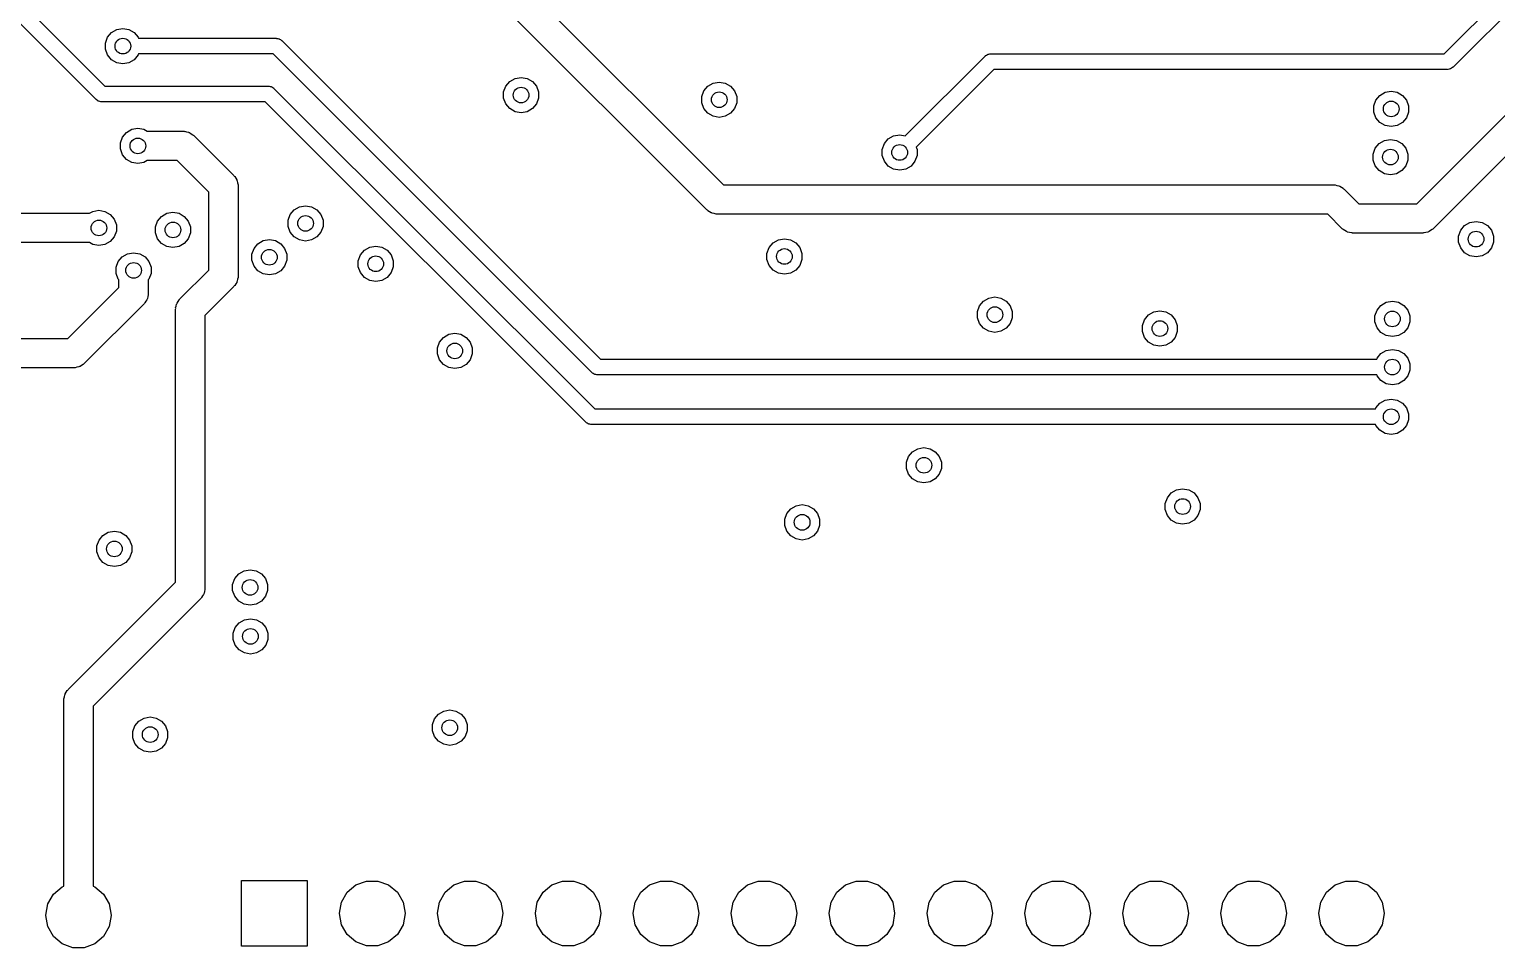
# Model space of a CAD drawing. Extents: x 91.8 to 190.7, y -114.3 to -59.5.
# Drawn here: x 132.84 to 170.91, y -111.93 to -88.09 of the extents above; entities that cross this region are included whole.
import ezdxf

# ---------------------------------------------------------------- set-up
doc = ezdxf.new("R2010")
doc.units = 0
doc.header["$MEASUREMENT"] = 0
doc.layers.add('BLACK', color=7, linetype='CONTINUOUS')

msp = doc.modelspace()

# ---------------------------------------------------------------- linework, layer by layer
at = {"layer": 'Black'}
for p, q in [((131.414, -86.1763), (134.804, -89.5668)), ((134.576, -89.9137), (131.186, -86.5232)), ((145.511, -86.7922), (150.848, -92.129)), ((169.546, -88.7268), (171.237, -87.0358)), ((150.421, -92.7794), (144.861, -87.2194)), ((171.584, -87.2637), (169.774, -89.0737)), ((134.873, -88.3005), (134.975, -88.1784)), ((134.975, -88.1784), (135.113, -88.0987)), ((135.113, -88.0987), (135.27, -88.0711)), ((135.27, -88.0711), (135.427, -88.0987)), ((135.427, -88.0987), (135.565, -88.1784)), ((135.565, -88.1784), (135.667, -88.3005)), ((134.818, -88.4503), (134.873, -88.3005)), ((134.818, -88.6097), (134.818, -88.4503)), ((134.873, -88.7595), (134.818, -88.6097)), ((135.667, -88.3005), (135.677, -88.3268)), ((135.677, -88.3268), (139.25, -88.3268)), ((139.25, -88.3268), (139.259, -88.3284)), ((139.259, -88.3284), (139.268, -88.3276)), ((139.268, -88.3276), (139.293, -88.3344)), ((139.293, -88.3344), (139.319, -88.3391)), ((139.319, -88.3391), (139.327, -88.3435)), ((139.327, -88.3435), (139.336, -88.3458)), ((139.336, -88.3458), (139.358, -88.3611)), ((139.358, -88.3611), (139.381, -88.3743)), ((139.381, -88.3743), (139.386, -88.3812)), ((139.386, -88.3812), (139.394, -88.3863)), ((139.394, -88.3863), (147.664, -96.6568)), ((168.832, -92.619), (172.989, -88.4622)), ((134.975, -88.8816), (134.873, -88.7595)), ((135.113, -88.9613), (134.975, -88.8816)), ((135.27, -88.9889), (135.113, -88.9613)), ((135.427, -88.9613), (135.27, -88.9889)), ((135.565, -88.8816), (135.427, -88.9613)), ((135.667, -88.7595), (135.565, -88.8816)), ((135.677, -88.7332), (135.667, -88.7595)), ((139.166, -88.7332), (135.677, -88.7332)), ((147.436, -97.0037), (139.166, -88.7332)), ((155.566, -90.8568), (157.636, -88.7863)), ((157.636, -88.7863), (157.644, -88.7812)), ((157.644, -88.7812), (157.649, -88.7743)), ((157.649, -88.7743), (157.672, -88.7611)), ((157.672, -88.7611), (157.694, -88.7458)), ((157.694, -88.7458), (157.703, -88.7435)), ((157.703, -88.7435), (157.711, -88.7391)), ((157.711, -88.7391), (157.737, -88.7344)), ((157.737, -88.7344), (157.762, -88.7276)), ((157.762, -88.7276), (157.771, -88.7284)), ((157.771, -88.7284), (157.78, -88.7268)), ((157.78, -88.7268), (169.546, -88.7268)), ((173.619, -88.9094), (169.259, -93.2694)), ((145.305, -89.4484), (145.443, -89.3687)), ((145.443, -89.3687), (145.6, -89.3411)), ((145.6, -89.3411), (145.757, -89.3687)), ((145.757, -89.3687), (145.895, -89.4484)), ((157.864, -89.1332), (155.849, -91.1481)), ((169.63, -89.1332), (157.864, -89.1332)), ((169.639, -89.1316), (169.63, -89.1332)), ((169.648, -89.1324), (169.639, -89.1316)), ((169.673, -89.1256), (169.648, -89.1324)), ((169.699, -89.1209), (169.673, -89.1256)), ((169.707, -89.1165), (169.699, -89.1209)), ((169.716, -89.1142), (169.707, -89.1165)), ((169.738, -89.0989), (169.716, -89.1142)), ((169.761, -89.0857), (169.738, -89.0989)), ((169.766, -89.0788), (169.761, -89.0857)), ((169.774, -89.0737), (169.766, -89.0788)), ((134.804, -89.5668), (139.045, -89.5668)), ((139.045, -89.5668), (139.054, -89.5684)), ((139.054, -89.5684), (139.063, -89.5676)), ((139.063, -89.5676), (139.088, -89.5744)), ((139.088, -89.5744), (139.114, -89.5791)), ((139.114, -89.5791), (139.122, -89.5835)), ((139.122, -89.5835), (139.131, -89.5858)), ((139.131, -89.5858), (139.153, -89.6011)), ((139.153, -89.6011), (139.176, -89.6143)), ((139.176, -89.6143), (139.181, -89.6212)), ((139.181, -89.6212), (139.189, -89.6263)), ((139.189, -89.6263), (147.509, -97.9468)), ((145.148, -89.7203), (145.203, -89.5705)), ((145.148, -89.8797), (145.148, -89.7203)), ((145.203, -89.5705), (145.305, -89.4484)), ((145.895, -89.4484), (145.997, -89.5705)), ((145.997, -89.5705), (146.052, -89.7203)), ((146.052, -89.7203), (146.052, -89.8797)), ((150.288, -89.8403), (150.343, -89.6905)), ((150.343, -89.6905), (150.445, -89.5684)), ((150.445, -89.5684), (150.583, -89.4887)), ((150.583, -89.4887), (150.74, -89.4611)), ((150.74, -89.4611), (150.897, -89.4887)), ((150.897, -89.4887), (151.035, -89.5684)), ((151.035, -89.5684), (151.137, -89.6905)), ((151.137, -89.6905), (151.192, -89.8403)), ((167.773, -89.9305), (167.875, -89.8084)), ((167.875, -89.8084), (168.013, -89.7287)), ((168.013, -89.7287), (168.17, -89.7011)), ((168.17, -89.7011), (168.327, -89.7287)), ((168.327, -89.7287), (168.465, -89.8084)), ((168.465, -89.8084), (168.567, -89.9305)), ((134.584, -89.9188), (134.576, -89.9137)), ((134.589, -89.9257), (134.584, -89.9188)), ((134.612, -89.9389), (134.589, -89.9257)), ((134.634, -89.9542), (134.612, -89.9389)), ((134.643, -89.9565), (134.634, -89.9542)), ((134.651, -89.9609), (134.643, -89.9565)), ((134.677, -89.9656), (134.651, -89.9609)), ((134.702, -89.9724), (134.677, -89.9656)), ((134.711, -89.9716), (134.702, -89.9724)), ((134.72, -89.9732), (134.711, -89.9716)), ((138.961, -89.9732), (134.72, -89.9732)), ((147.281, -98.2937), (138.961, -89.9732)), ((145.203, -90.0295), (145.148, -89.8797)), ((145.305, -90.1516), (145.203, -90.0295)), ((145.443, -90.2313), (145.305, -90.1516)), ((145.895, -90.1516), (145.757, -90.2313)), ((145.997, -90.0295), (145.895, -90.1516)), ((146.052, -89.8797), (145.997, -90.0295)), ((150.288, -89.9997), (150.288, -89.8403)), ((150.343, -90.1495), (150.288, -89.9997)), ((150.445, -90.2716), (150.343, -90.1495)), ((151.137, -90.1495), (151.035, -90.2716)), ((151.192, -89.9997), (151.137, -90.1495)), ((151.192, -89.8403), (151.192, -89.9997)), ((167.718, -90.0803), (167.773, -89.9305)), ((167.718, -90.2397), (167.718, -90.0803)), ((168.567, -89.9305), (168.622, -90.0803)), ((168.622, -90.0803), (168.622, -90.2397)), ((145.6, -90.2589), (145.443, -90.2313)), ((145.757, -90.2313), (145.6, -90.2589)), ((150.583, -90.3513), (150.445, -90.2716)), ((150.74, -90.3789), (150.583, -90.3513)), ((150.897, -90.3513), (150.74, -90.3789)), ((151.035, -90.2716), (150.897, -90.3513)), ((167.773, -90.3895), (167.718, -90.2397)), ((167.875, -90.5116), (167.773, -90.3895)), ((168.013, -90.5913), (167.875, -90.5116)), ((168.465, -90.5116), (168.327, -90.5913)), ((168.567, -90.3895), (168.465, -90.5116)), ((168.622, -90.2397), (168.567, -90.3895)), ((135.208, -91.0403), (135.263, -90.8905)), ((135.263, -90.8905), (135.365, -90.7684)), ((135.365, -90.7684), (135.503, -90.6887)), ((135.503, -90.6887), (135.66, -90.6611)), ((135.66, -90.6611), (135.817, -90.6887)), ((135.817, -90.6887), (135.904, -90.739)), ((135.904, -90.739), (136.84, -90.739)), ((136.84, -90.739), (136.857, -90.7419)), ((136.857, -90.7419), (136.873, -90.7404)), ((136.873, -90.7404), (136.921, -90.7533)), ((136.921, -90.7533), (136.97, -90.762)), ((136.97, -90.762), (136.985, -90.7704)), ((136.985, -90.7704), (137.001, -90.7747)), ((137.001, -90.7747), (137.042, -90.8032)), ((137.042, -90.8032), (137.085, -90.8281)), ((137.085, -90.8281), (137.096, -90.841)), ((137.096, -90.841), (137.109, -90.8506)), ((137.109, -90.8506), (138.149, -91.8906)), ((155.023, -91.0605), (155.125, -90.9384)), ((155.125, -90.9384), (155.263, -90.8587)), ((155.263, -90.8587), (155.42, -90.8311)), ((155.42, -90.8311), (155.566, -90.8568)), ((167.993, -90.9787), (168.15, -90.9511)), ((168.17, -90.6189), (168.013, -90.5913)), ((168.15, -90.9511), (168.307, -90.9787)), ((168.327, -90.5913), (168.17, -90.6189)), ((135.208, -91.1997), (135.208, -91.0403)), ((135.263, -91.3495), (135.208, -91.1997)), ((154.968, -91.2103), (155.023, -91.0605)), ((154.968, -91.3697), (154.968, -91.2103)), ((155.849, -91.1481), (155.872, -91.2103)), ((155.872, -91.2103), (155.872, -91.3697)), ((167.698, -91.3303), (167.753, -91.1805)), ((167.698, -91.4897), (167.698, -91.3303)), ((167.753, -91.1805), (167.855, -91.0584)), ((167.855, -91.0584), (167.993, -90.9787)), ((168.307, -90.9787), (168.445, -91.0584)), ((168.445, -91.0584), (168.547, -91.1805)), ((168.547, -91.1805), (168.602, -91.3303)), ((168.602, -91.3303), (168.602, -91.4897)), ((135.365, -91.4716), (135.263, -91.3495)), ((135.503, -91.5513), (135.365, -91.4716)), ((135.66, -91.5789), (135.503, -91.5513)), ((135.817, -91.5513), (135.66, -91.5789)), ((135.904, -91.501), (135.817, -91.5513)), ((136.682, -91.501), (135.904, -91.501)), ((137.499, -92.3178), (136.682, -91.501)), ((155.023, -91.5195), (154.968, -91.3697)), ((155.125, -91.6416), (155.023, -91.5195)), ((155.263, -91.7213), (155.125, -91.6416)), ((155.42, -91.7489), (155.263, -91.7213)), ((155.577, -91.7213), (155.42, -91.7489)), ((155.715, -91.6416), (155.577, -91.7213)), ((155.817, -91.5195), (155.715, -91.6416)), ((155.872, -91.3697), (155.817, -91.5195)), ((167.753, -91.6395), (167.698, -91.4897)), ((167.855, -91.7616), (167.753, -91.6395)), ((168.547, -91.6395), (168.445, -91.7616)), ((168.602, -91.4897), (168.547, -91.6395)), ((138.149, -91.8906), (138.159, -91.9043)), ((138.159, -91.9043), (138.172, -91.9151)), ((138.172, -91.9151), (138.197, -91.9582)), ((138.197, -91.9582), (138.225, -91.999)), ((138.225, -91.999), (138.23, -92.0152)), ((138.23, -92.0152), (138.238, -92.0297)), ((138.238, -92.0297), (138.247, -92.0787)), ((138.247, -92.0787), (138.26, -92.1268)), ((167.993, -91.8413), (167.855, -91.7616)), ((168.15, -91.8689), (167.993, -91.8413)), ((168.307, -91.8413), (168.15, -91.8689)), ((168.445, -91.7616), (168.307, -91.8413)), ((137.499, -94.3422), (137.499, -92.3178)), ((138.26, -92.1268), (138.258, -92.1435)), ((138.258, -92.1435), (138.261, -92.16)), ((138.261, -92.16), (138.261, -94.5)), ((150.848, -92.129), (166.68, -92.129)), ((166.68, -92.129), (166.697, -92.1319)), ((166.697, -92.1319), (166.713, -92.1304)), ((166.713, -92.1304), (166.761, -92.1433)), ((166.761, -92.1433), (166.81, -92.152)), ((166.81, -92.152), (166.825, -92.1604)), ((166.825, -92.1604), (166.841, -92.1647)), ((166.841, -92.1647), (166.882, -92.1932)), ((166.882, -92.1932), (166.925, -92.2181)), ((166.925, -92.2181), (166.936, -92.231)), ((166.936, -92.231), (166.949, -92.2406)), ((166.949, -92.2406), (167.328, -92.619)), ((134.406, -92.869), (134.493, -92.8187)), ((134.493, -92.8187), (134.65, -92.7911)), ((134.65, -92.7911), (134.807, -92.8187)), ((134.807, -92.8187), (134.945, -92.8984)), ((136.413, -92.8687), (136.57, -92.8411)), ((136.57, -92.8411), (136.727, -92.8687)), ((139.613, -92.9005), (139.715, -92.7784)), ((139.715, -92.7784), (139.853, -92.6987)), ((139.853, -92.6987), (140.01, -92.6711)), ((140.01, -92.6711), (140.167, -92.6987)), ((140.167, -92.6987), (140.305, -92.7784)), ((140.305, -92.7784), (140.407, -92.9005)), ((150.434, -92.789), (150.421, -92.7794)), ((150.445, -92.8019), (150.434, -92.789)), ((150.488, -92.8268), (150.445, -92.8019)), ((150.529, -92.8553), (150.488, -92.8268)), ((150.545, -92.8596), (150.529, -92.8553)), ((150.56, -92.868), (150.545, -92.8596)), ((167.328, -92.619), (168.832, -92.619)), ((131.698, -92.869), (134.406, -92.869)), ((134.945, -92.8984), (135.047, -93.0205)), ((135.047, -93.0205), (135.102, -93.1703)), ((135.102, -93.1703), (135.102, -93.3297)), ((136.118, -93.2203), (136.173, -93.0705)), ((136.118, -93.3797), (136.118, -93.2203)), ((136.173, -93.0705), (136.275, -92.9484)), ((136.275, -92.9484), (136.413, -92.8687)), ((136.727, -92.8687), (136.865, -92.9484)), ((136.865, -92.9484), (136.967, -93.0705)), ((136.967, -93.0705), (137.022, -93.2203)), ((137.022, -93.2203), (137.022, -93.3797)), ((139.558, -93.0503), (139.613, -92.9005)), ((139.558, -93.2097), (139.558, -93.0503)), ((139.613, -93.3595), (139.558, -93.2097)), ((140.407, -92.9005), (140.462, -93.0503)), ((140.462, -93.2097), (140.407, -93.3595)), ((140.462, -93.0503), (140.462, -93.2097)), ((150.609, -92.8767), (150.56, -92.868)), ((150.657, -92.8895), (150.609, -92.8767)), ((150.673, -92.8881), (150.657, -92.8895)), ((150.69, -92.891), (150.673, -92.8881)), ((166.522, -92.891), (150.69, -92.891)), ((166.901, -93.2694), (166.522, -92.891)), ((169.973, -93.3105), (170.075, -93.1884)), ((170.075, -93.1884), (170.213, -93.1087)), ((170.213, -93.1087), (170.37, -93.0811)), ((170.37, -93.0811), (170.527, -93.1087)), ((170.527, -93.1087), (170.665, -93.1884)), ((170.665, -93.1884), (170.767, -93.3105)), ((134.945, -93.6016), (134.807, -93.6813)), ((135.047, -93.4795), (134.945, -93.6016)), ((135.102, -93.3297), (135.047, -93.4795)), ((136.173, -93.5295), (136.118, -93.3797)), ((136.275, -93.6516), (136.173, -93.5295)), ((136.967, -93.5295), (136.865, -93.6516)), ((137.022, -93.3797), (136.967, -93.5295)), ((138.775, -93.6584), (138.913, -93.5787)), ((138.913, -93.5787), (139.07, -93.5511)), ((139.07, -93.5511), (139.227, -93.5787)), ((139.227, -93.5787), (139.365, -93.6584)), ((139.715, -93.4816), (139.613, -93.3595)), ((139.853, -93.5613), (139.715, -93.4816)), ((140.01, -93.5889), (139.853, -93.5613)), ((140.167, -93.5613), (140.01, -93.5889)), ((140.305, -93.4816), (140.167, -93.5613)), ((140.407, -93.3595), (140.305, -93.4816)), ((152.135, -93.6384), (152.273, -93.5587)), ((152.273, -93.5587), (152.43, -93.5311)), ((152.43, -93.5311), (152.587, -93.5587)), ((152.587, -93.5587), (152.725, -93.6384)), ((166.914, -93.279), (166.901, -93.2694)), ((166.925, -93.2919), (166.914, -93.279)), ((166.968, -93.3168), (166.925, -93.2919)), ((167.009, -93.3453), (166.968, -93.3168)), ((167.025, -93.3496), (167.009, -93.3453)), ((167.04, -93.358), (167.025, -93.3496)), ((167.089, -93.3667), (167.04, -93.358)), ((167.137, -93.3795), (167.089, -93.3667)), ((167.153, -93.3781), (167.137, -93.3795)), ((167.17, -93.381), (167.153, -93.3781)), ((168.99, -93.381), (167.17, -93.381)), ((169.007, -93.3781), (168.99, -93.381)), ((169.023, -93.3795), (169.007, -93.3781)), ((169.071, -93.3667), (169.023, -93.3795)), ((169.12, -93.358), (169.071, -93.3667)), ((169.135, -93.3496), (169.12, -93.358)), ((169.151, -93.3453), (169.135, -93.3496)), ((169.192, -93.3168), (169.151, -93.3453)), ((169.235, -93.2919), (169.192, -93.3168)), ((169.246, -93.279), (169.235, -93.2919)), ((169.259, -93.2694), (169.246, -93.279)), ((169.918, -93.4603), (169.973, -93.3105)), ((169.918, -93.6197), (169.918, -93.4603)), ((169.973, -93.7695), (169.918, -93.6197)), ((170.767, -93.3105), (170.822, -93.4603)), ((170.822, -93.6197), (170.767, -93.7695)), ((170.822, -93.4603), (170.822, -93.6197)), ((134.406, -93.631), (131.54, -93.631)), ((134.493, -93.6813), (134.406, -93.631)), ((134.65, -93.7089), (134.493, -93.6813)), ((134.807, -93.6813), (134.65, -93.7089)), ((135.153, -94.1205), (135.255, -93.9984)), ((135.255, -93.9984), (135.393, -93.9187)), ((135.393, -93.9187), (135.55, -93.8911)), ((135.55, -93.8911), (135.707, -93.9187)), ((135.707, -93.9187), (135.845, -93.9984)), ((135.845, -93.9984), (135.947, -94.1205)), ((136.413, -93.7313), (136.275, -93.6516)), ((136.57, -93.7589), (136.413, -93.7313)), ((136.727, -93.7313), (136.57, -93.7589)), ((136.865, -93.6516), (136.727, -93.7313)), ((138.618, -93.9303), (138.673, -93.7805)), ((138.618, -94.0897), (138.618, -93.9303)), ((138.673, -93.7805), (138.775, -93.6584)), ((139.365, -93.6584), (139.467, -93.7805)), ((139.467, -93.7805), (139.522, -93.9303)), ((139.522, -93.9303), (139.522, -94.0897)), ((141.378, -94.1003), (141.433, -93.9505)), ((141.433, -93.9505), (141.535, -93.8284)), ((141.535, -93.8284), (141.673, -93.7487)), ((141.673, -93.7487), (141.83, -93.7211)), ((141.83, -93.7211), (141.987, -93.7487)), ((141.987, -93.7487), (142.125, -93.8284)), ((142.125, -93.8284), (142.227, -93.9505)), ((142.227, -93.9505), (142.282, -94.1003)), ((151.978, -93.9103), (152.033, -93.7605)), ((151.978, -94.0697), (151.978, -93.9103)), ((152.033, -93.7605), (152.135, -93.6384)), ((152.725, -93.6384), (152.827, -93.7605)), ((152.827, -93.7605), (152.882, -93.9103)), ((152.882, -93.9103), (152.882, -94.0697)), ((170.075, -93.8916), (169.973, -93.7695)), ((170.213, -93.9713), (170.075, -93.8916)), ((170.37, -93.9989), (170.213, -93.9713)), ((170.527, -93.9713), (170.37, -93.9989)), ((170.665, -93.8916), (170.527, -93.9713)), ((170.767, -93.7695), (170.665, -93.8916)), ((135.098, -94.2703), (135.153, -94.1205)), ((135.098, -94.4297), (135.098, -94.2703)), ((135.947, -94.1205), (136.002, -94.2703)), ((136.002, -94.2703), (136.002, -94.4297)), ((136.751, -95.0906), (137.499, -94.3422)), ((138.673, -94.2395), (138.618, -94.0897)), ((138.775, -94.3616), (138.673, -94.2395)), ((138.913, -94.4413), (138.775, -94.3616)), ((139.365, -94.3616), (139.227, -94.4413)), ((139.467, -94.2395), (139.365, -94.3616)), ((139.522, -94.0897), (139.467, -94.2395)), ((141.378, -94.2597), (141.378, -94.1003)), ((141.433, -94.4095), (141.378, -94.2597)), ((142.282, -94.2597), (142.227, -94.4095)), ((142.282, -94.1003), (142.282, -94.2597)), ((152.033, -94.2195), (151.978, -94.0697)), ((152.135, -94.3416), (152.033, -94.2195)), ((152.273, -94.4213), (152.135, -94.3416)), ((152.725, -94.3416), (152.587, -94.4213)), ((152.827, -94.2195), (152.725, -94.3416)), ((152.882, -94.0697), (152.827, -94.2195)), ((135.153, -94.5795), (135.098, -94.4297)), ((135.169, -94.5991), (135.153, -94.5795)), ((135.169, -94.7922), (135.169, -94.5991)), ((135.947, -94.5795), (135.931, -94.5991)), ((135.931, -94.5991), (135.931, -94.95)), ((136.002, -94.4297), (135.947, -94.5795)), ((138.149, -94.7694), (137.401, -95.5178)), ((138.159, -94.7557), (138.149, -94.7694)), ((138.172, -94.7449), (138.159, -94.7557)), ((138.197, -94.7018), (138.172, -94.7449)), ((138.225, -94.661), (138.197, -94.7018)), ((138.23, -94.6448), (138.225, -94.661)), ((138.238, -94.6303), (138.23, -94.6448)), ((138.247, -94.5813), (138.238, -94.6303)), ((138.26, -94.5332), (138.247, -94.5813)), ((138.261, -94.5), (138.258, -94.5165)), ((138.258, -94.5165), (138.26, -94.5332)), ((139.07, -94.4689), (138.913, -94.4413)), ((139.227, -94.4413), (139.07, -94.4689)), ((141.535, -94.5316), (141.433, -94.4095)), ((141.673, -94.6113), (141.535, -94.5316)), ((141.83, -94.6389), (141.673, -94.6113)), ((141.987, -94.6113), (141.83, -94.6389)), ((142.125, -94.5316), (141.987, -94.6113)), ((142.227, -94.4095), (142.125, -94.5316)), ((152.43, -94.4489), (152.273, -94.4213)), ((152.587, -94.4213), (152.43, -94.4489)), ((133.842, -96.119), (135.169, -94.7922)), ((135.895, -95.111), (135.867, -95.1518)), ((135.9, -95.0948), (135.895, -95.111)), ((135.908, -95.0803), (135.9, -95.0948)), ((135.917, -95.0313), (135.908, -95.0803)), ((135.93, -94.9832), (135.917, -95.0313)), ((135.931, -94.95), (135.928, -94.9665)), ((135.928, -94.9665), (135.93, -94.9832)), ((136.703, -95.1582), (136.728, -95.1151)), ((136.728, -95.1151), (136.741, -95.1043)), ((136.741, -95.1043), (136.751, -95.0906)), ((157.493, -95.2705), (157.595, -95.1484)), ((157.595, -95.1484), (157.733, -95.0687)), ((157.733, -95.0687), (157.89, -95.0411)), ((157.89, -95.0411), (158.047, -95.0687)), ((158.047, -95.0687), (158.185, -95.1484)), ((158.185, -95.1484), (158.287, -95.2705)), ((135.819, -95.2194), (134.269, -96.7694)), ((135.829, -95.2057), (135.819, -95.2194)), ((135.842, -95.1949), (135.829, -95.2057)), ((135.867, -95.1518), (135.842, -95.1949)), ((136.639, -95.36), (136.642, -95.3435)), ((136.639, -102.442), (136.639, -95.36)), ((136.64, -95.3268), (136.653, -95.2787)), ((136.642, -95.3435), (136.64, -95.3268)), ((136.653, -95.2787), (136.662, -95.2297)), ((136.662, -95.2297), (136.67, -95.2152)), ((136.67, -95.2152), (136.675, -95.199)), ((136.675, -95.199), (136.703, -95.1582)), ((137.401, -95.5178), (137.401, -102.6)), ((157.438, -95.4203), (157.493, -95.2705)), ((157.438, -95.5797), (157.438, -95.4203)), ((158.287, -95.2705), (158.342, -95.4203)), ((158.342, -95.4203), (158.342, -95.5797)), ((161.773, -95.6305), (161.875, -95.5084)), ((161.875, -95.5084), (162.013, -95.4287)), ((162.013, -95.4287), (162.17, -95.4011)), ((162.17, -95.4011), (162.327, -95.4287)), ((162.327, -95.4287), (162.465, -95.5084)), ((162.465, -95.5084), (162.567, -95.6305)), ((167.748, -95.5303), (167.803, -95.3805)), ((167.748, -95.6897), (167.748, -95.5303)), ((167.803, -95.3805), (167.905, -95.2584)), ((167.905, -95.2584), (168.043, -95.1787)), ((168.043, -95.1787), (168.2, -95.1511)), ((168.2, -95.1511), (168.357, -95.1787)), ((168.357, -95.1787), (168.495, -95.2584)), ((168.495, -95.2584), (168.597, -95.3805)), ((168.597, -95.3805), (168.652, -95.5303)), ((168.652, -95.5303), (168.652, -95.6897)), ((157.493, -95.7295), (157.438, -95.5797)), ((157.595, -95.8516), (157.493, -95.7295)), ((157.733, -95.9313), (157.595, -95.8516)), ((158.185, -95.8516), (158.047, -95.9313)), ((158.287, -95.7295), (158.185, -95.8516)), ((158.342, -95.5797), (158.287, -95.7295)), ((161.718, -95.7803), (161.773, -95.6305)), ((161.718, -95.9397), (161.718, -95.7803)), ((162.567, -95.6305), (162.622, -95.7803)), ((162.622, -95.7803), (162.622, -95.9397)), ((167.803, -95.8395), (167.748, -95.6897)), ((167.905, -95.9616), (167.803, -95.8395)), ((168.597, -95.8395), (168.495, -95.9616)), ((168.652, -95.6897), (168.597, -95.8395)), ((127.57, -96.119), (133.842, -96.119)), ((143.428, -96.3603), (143.483, -96.2105)), ((143.483, -96.2105), (143.585, -96.0884)), ((143.585, -96.0884), (143.723, -96.0087)), ((143.723, -96.0087), (143.88, -95.9811)), ((143.88, -95.9811), (144.037, -96.0087)), ((144.037, -96.0087), (144.175, -96.0884)), ((144.175, -96.0884), (144.277, -96.2105)), ((144.277, -96.2105), (144.332, -96.3603)), ((157.89, -95.9589), (157.733, -95.9313)), ((158.047, -95.9313), (157.89, -95.9589)), ((161.773, -96.0895), (161.718, -95.9397)), ((161.875, -96.2116), (161.773, -96.0895)), ((162.013, -96.2913), (161.875, -96.2116)), ((162.17, -96.3189), (162.013, -96.2913)), ((162.327, -96.2913), (162.17, -96.3189)), ((162.465, -96.2116), (162.327, -96.2913)), ((162.567, -96.0895), (162.465, -96.2116)), ((162.622, -95.9397), (162.567, -96.0895)), ((168.043, -96.0413), (167.905, -95.9616)), ((168.2, -96.0689), (168.043, -96.0413)), ((168.357, -96.0413), (168.2, -96.0689)), ((168.495, -95.9616), (168.357, -96.0413)), ((143.428, -96.5197), (143.428, -96.3603)), ((143.483, -96.6695), (143.428, -96.5197)), ((143.585, -96.7916), (143.483, -96.6695)), ((144.277, -96.6695), (144.175, -96.7916)), ((144.332, -96.5197), (144.277, -96.6695)), ((144.332, -96.3603), (144.332, -96.5197)), ((147.664, -96.6568), (167.793, -96.6568)), ((167.793, -96.6568), (167.803, -96.6305)), ((167.803, -96.6305), (167.905, -96.5084)), ((167.905, -96.5084), (168.043, -96.4287)), ((168.043, -96.4287), (168.2, -96.4011)), ((168.2, -96.4011), (168.357, -96.4287)), ((168.357, -96.4287), (168.495, -96.5084)), ((168.495, -96.5084), (168.597, -96.6305)), ((168.597, -96.6305), (168.652, -96.7803)), ((134, -96.881), (131.368, -96.881)), ((134.017, -96.8781), (134, -96.881)), ((134.033, -96.8795), (134.017, -96.8781)), ((134.081, -96.8667), (134.033, -96.8795)), ((134.13, -96.858), (134.081, -96.8667)), ((134.145, -96.8496), (134.13, -96.858)), ((134.161, -96.8453), (134.145, -96.8496)), ((134.202, -96.8168), (134.161, -96.8453)), ((134.245, -96.7919), (134.202, -96.8168)), ((134.256, -96.779), (134.245, -96.7919)), ((134.269, -96.7694), (134.256, -96.779)), ((143.723, -96.8713), (143.585, -96.7916)), ((143.88, -96.8989), (143.723, -96.8713)), ((144.037, -96.8713), (143.88, -96.8989)), ((144.175, -96.7916), (144.037, -96.8713)), ((147.444, -97.0088), (147.436, -97.0037)), ((147.449, -97.0157), (147.444, -97.0088)), ((147.472, -97.0289), (147.449, -97.0157)), ((147.494, -97.0442), (147.472, -97.0289)), ((147.503, -97.0465), (147.494, -97.0442)), ((147.511, -97.0509), (147.503, -97.0465)), ((147.537, -97.0556), (147.511, -97.0509)), ((168.652, -96.9397), (168.597, -97.0895)), ((168.652, -96.7803), (168.652, -96.9397)), ((147.562, -97.0624), (147.537, -97.0556)), ((147.571, -97.0616), (147.562, -97.0624)), ((147.58, -97.0632), (147.571, -97.0616)), ((167.793, -97.0632), (147.58, -97.0632)), ((167.803, -97.0895), (167.793, -97.0632)), ((167.905, -97.2116), (167.803, -97.0895)), ((168.043, -97.2913), (167.905, -97.2116)), ((168.2, -97.3189), (168.043, -97.2913)), ((168.357, -97.2913), (168.2, -97.3189)), ((168.495, -97.2116), (168.357, -97.2913)), ((168.597, -97.0895), (168.495, -97.2116)), ((167.773, -97.9205), (167.875, -97.7984)), ((167.875, -97.7984), (168.013, -97.7187)), ((168.013, -97.7187), (168.17, -97.6911)), ((168.17, -97.6911), (168.327, -97.7187)), ((168.327, -97.7187), (168.465, -97.7984)), ((168.465, -97.7984), (168.567, -97.9205)), ((147.509, -97.9468), (167.763, -97.9468)), ((167.763, -97.9468), (167.773, -97.9205)), ((168.567, -97.9205), (168.622, -98.0703)), ((168.622, -98.0703), (168.622, -98.2297)), ((147.289, -98.2988), (147.281, -98.2937)), ((147.294, -98.3057), (147.289, -98.2988)), ((147.317, -98.3189), (147.294, -98.3057)), ((147.339, -98.3342), (147.317, -98.3189)), ((147.348, -98.3365), (147.339, -98.3342)), ((147.356, -98.3409), (147.348, -98.3365)), ((147.382, -98.3456), (147.356, -98.3409)), ((147.407, -98.3524), (147.382, -98.3456)), ((147.416, -98.3516), (147.407, -98.3524)), ((147.425, -98.3532), (147.416, -98.3516)), ((147.44, -98.3532), (147.425, -98.3532)), ((167.763, -98.3532), (147.44, -98.3532)), ((167.773, -98.3795), (167.763, -98.3532)), ((167.875, -98.5016), (167.773, -98.3795)), ((168.013, -98.5813), (167.875, -98.5016)), ((168.465, -98.5016), (168.327, -98.5813)), ((168.567, -98.3795), (168.465, -98.5016)), ((168.622, -98.2297), (168.567, -98.3795)), ((155.893, -98.9787), (156.05, -98.9511)), ((156.05, -98.9511), (156.207, -98.9787)), ((168.17, -98.6089), (168.013, -98.5813)), ((168.327, -98.5813), (168.17, -98.6089)), ((155.598, -99.3303), (155.653, -99.1805)), ((155.598, -99.4897), (155.598, -99.3303)), ((155.653, -99.1805), (155.755, -99.0584)), ((155.755, -99.0584), (155.893, -98.9787)), ((156.207, -98.9787), (156.345, -99.0584)), ((156.345, -99.0584), (156.447, -99.1805)), ((156.447, -99.1805), (156.502, -99.3303)), ((156.502, -99.3303), (156.502, -99.4897)), ((155.653, -99.6395), (155.598, -99.4897)), ((155.755, -99.7616), (155.653, -99.6395)), ((156.447, -99.6395), (156.345, -99.7616)), ((156.502, -99.4897), (156.447, -99.6395)), ((155.893, -99.8413), (155.755, -99.7616)), ((156.05, -99.8689), (155.893, -99.8413)), ((156.207, -99.8413), (156.05, -99.8689)), ((156.345, -99.7616), (156.207, -99.8413)), ((162.465, -100.128), (162.603, -100.049)), ((162.603, -100.049), (162.76, -100.021)), ((162.76, -100.021), (162.917, -100.049)), ((162.917, -100.049), (163.055, -100.128)), ((152.595, -100.538), (152.733, -100.459)), ((152.733, -100.459), (152.89, -100.431)), ((152.89, -100.431), (153.047, -100.459)), ((153.047, -100.459), (153.185, -100.538)), ((162.308, -100.4), (162.363, -100.251)), ((162.308, -100.56), (162.308, -100.4)), ((162.363, -100.251), (162.465, -100.128)), ((163.055, -100.128), (163.157, -100.251)), ((163.157, -100.251), (163.212, -100.4)), ((163.212, -100.4), (163.212, -100.56)), ((152.438, -100.81), (152.493, -100.661)), ((152.438, -100.97), (152.438, -100.81)), ((152.493, -100.661), (152.595, -100.538)), ((153.185, -100.538), (153.287, -100.661)), ((153.287, -100.661), (153.342, -100.81)), ((153.342, -100.81), (153.342, -100.97)), ((162.363, -100.709), (162.308, -100.56)), ((162.465, -100.832), (162.363, -100.709)), ((162.603, -100.911), (162.465, -100.832)), ((163.055, -100.832), (162.917, -100.911)), ((163.157, -100.709), (163.055, -100.832)), ((163.212, -100.56), (163.157, -100.709)), ((134.653, -101.351), (134.755, -101.228)), ((134.755, -101.228), (134.893, -101.149)), ((134.893, -101.149), (135.05, -101.121)), ((135.05, -101.121), (135.207, -101.149)), ((135.207, -101.149), (135.345, -101.228)), ((135.345, -101.228), (135.447, -101.351)), ((152.493, -101.119), (152.438, -100.97)), ((152.595, -101.242), (152.493, -101.119)), ((153.287, -101.119), (153.185, -101.242)), ((153.342, -100.97), (153.287, -101.119)), ((162.76, -100.939), (162.603, -100.911)), ((162.917, -100.911), (162.76, -100.939)), ((134.598, -101.5), (134.653, -101.351)), ((134.598, -101.66), (134.598, -101.5)), ((135.447, -101.351), (135.502, -101.5)), ((135.502, -101.5), (135.502, -101.66)), ((152.733, -101.321), (152.595, -101.242)), ((152.89, -101.349), (152.733, -101.321)), ((153.047, -101.321), (152.89, -101.349)), ((153.185, -101.242), (153.047, -101.321)), ((134.653, -101.809), (134.598, -101.66)), ((134.755, -101.932), (134.653, -101.809)), ((134.893, -102.011), (134.755, -101.932)), ((135.345, -101.932), (135.207, -102.011)), ((135.447, -101.809), (135.345, -101.932)), ((135.502, -101.66), (135.447, -101.809)), ((135.05, -102.039), (134.893, -102.011)), ((135.207, -102.011), (135.05, -102.039)), ((138.118, -102.5), (138.173, -102.351)), ((138.173, -102.351), (138.275, -102.228)), ((138.275, -102.228), (138.413, -102.149)), ((138.413, -102.149), (138.57, -102.121)), ((138.57, -102.121), (138.727, -102.149)), ((138.727, -102.149), (138.865, -102.228)), ((138.865, -102.228), (138.967, -102.351)), ((138.967, -102.351), (139.022, -102.5)), ((133.851, -105.231), (136.639, -102.442)), ((137.365, -102.761), (137.337, -102.802)), ((137.37, -102.745), (137.365, -102.761)), ((137.378, -102.73), (137.37, -102.745)), ((137.387, -102.681), (137.378, -102.73)), ((137.4, -102.633), (137.387, -102.681)), ((137.401, -102.6), (137.398, -102.617)), ((137.398, -102.617), (137.4, -102.633)), ((138.118, -102.66), (138.118, -102.5)), ((138.173, -102.809), (138.118, -102.66)), ((139.022, -102.66), (138.967, -102.809)), ((139.022, -102.5), (139.022, -102.66)), ((137.289, -102.869), (134.501, -105.658)), ((137.299, -102.856), (137.289, -102.869)), ((137.312, -102.845), (137.299, -102.856)), ((137.337, -102.802), (137.312, -102.845)), ((138.275, -102.932), (138.173, -102.809)), ((138.413, -103.011), (138.275, -102.932)), ((138.57, -103.039), (138.413, -103.011)), ((138.727, -103.011), (138.57, -103.039)), ((138.865, -102.932), (138.727, -103.011)), ((138.967, -102.809), (138.865, -102.932)), ((138.183, -103.621), (138.285, -103.498)), ((138.285, -103.498), (138.423, -103.419)), ((138.423, -103.419), (138.58, -103.391)), ((138.58, -103.391), (138.737, -103.419)), ((138.737, -103.419), (138.875, -103.498)), ((138.875, -103.498), (138.977, -103.621)), ((138.128, -103.77), (138.183, -103.621)), ((138.128, -103.93), (138.128, -103.77)), ((138.977, -103.621), (139.032, -103.77)), ((139.032, -103.77), (139.032, -103.93)), ((138.183, -104.079), (138.128, -103.93)), ((138.285, -104.202), (138.183, -104.079)), ((138.423, -104.281), (138.285, -104.202)), ((138.58, -104.309), (138.423, -104.281)), ((138.737, -104.281), (138.58, -104.309)), ((138.875, -104.202), (138.737, -104.281)), ((138.977, -104.079), (138.875, -104.202)), ((139.032, -103.93), (138.977, -104.079)), ((133.74, -105.467), (133.753, -105.419)), ((133.753, -105.419), (133.762, -105.37)), ((133.762, -105.37), (133.77, -105.355)), ((133.77, -105.355), (133.775, -105.339)), ((133.775, -105.339), (133.803, -105.298)), ((133.803, -105.298), (133.828, -105.255)), ((133.828, -105.255), (133.841, -105.244)), ((133.841, -105.244), (133.851, -105.231)), ((133.739, -105.5), (133.742, -105.483)), ((133.739, -110.335), (133.739, -105.5)), ((133.742, -105.483), (133.74, -105.467)), ((134.501, -105.658), (134.501, -110.335)), ((143.455, -105.868), (143.593, -105.789)), ((143.593, -105.789), (143.75, -105.761)), ((143.75, -105.761), (143.907, -105.789)), ((143.907, -105.789), (144.045, -105.868)), ((135.528, -106.32), (135.583, -106.171)), ((135.583, -106.171), (135.685, -106.048)), ((135.685, -106.048), (135.823, -105.969)), ((135.823, -105.969), (135.98, -105.941)), ((135.98, -105.941), (136.137, -105.969)), ((136.137, -105.969), (136.275, -106.048)), ((136.275, -106.048), (136.377, -106.171)), ((136.377, -106.171), (136.432, -106.32)), ((143.298, -106.14), (143.353, -105.991)), ((143.298, -106.3), (143.298, -106.14)), ((143.353, -105.991), (143.455, -105.868)), ((144.045, -105.868), (144.147, -105.991)), ((144.147, -105.991), (144.202, -106.14)), ((144.202, -106.14), (144.202, -106.3)), ((135.528, -106.48), (135.528, -106.32)), ((135.583, -106.629), (135.528, -106.48)), ((136.432, -106.48), (136.377, -106.629)), ((136.432, -106.32), (136.432, -106.48)), ((143.353, -106.449), (143.298, -106.3)), ((143.455, -106.572), (143.353, -106.449)), ((144.147, -106.449), (144.045, -106.572)), ((144.202, -106.3), (144.147, -106.449)), ((135.685, -106.752), (135.583, -106.629)), ((135.823, -106.831), (135.685, -106.752)), ((135.98, -106.859), (135.823, -106.831)), ((136.137, -106.831), (135.98, -106.859)), ((136.275, -106.752), (136.137, -106.831)), ((136.377, -106.629), (136.275, -106.752)), ((143.593, -106.651), (143.455, -106.572)), ((143.75, -106.679), (143.593, -106.651)), ((143.907, -106.651), (143.75, -106.679)), ((144.045, -106.572), (143.907, -106.651)), ((133.469, -110.54), (133.695, -110.351)), ((133.695, -110.351), (133.739, -110.335)), ((134.501, -110.335), (134.545, -110.351)), ((134.545, -110.351), (134.771, -110.54)), ((138.35, -111.89), (138.35, -110.19)), ((138.35, -110.19), (140.05, -110.19)), ((140.05, -110.19), (140.05, -111.89)), ((141.089, -110.49), (141.315, -110.301)), ((141.315, -110.301), (141.592, -110.2)), ((141.592, -110.2), (141.888, -110.2)), ((141.888, -110.2), (142.165, -110.301)), ((142.165, -110.301), (142.391, -110.49)), ((143.629, -110.49), (143.855, -110.301)), ((143.855, -110.301), (144.132, -110.2)), ((144.132, -110.2), (144.428, -110.2)), ((144.428, -110.2), (144.705, -110.301)), ((144.705, -110.301), (144.931, -110.49)), ((146.169, -110.49), (146.395, -110.301)), ((146.395, -110.301), (146.672, -110.2)), ((146.672, -110.2), (146.968, -110.2)), ((146.968, -110.2), (147.245, -110.301)), ((147.245, -110.301), (147.471, -110.49)), ((148.709, -110.49), (148.935, -110.301)), ((148.935, -110.301), (149.212, -110.2)), ((149.212, -110.2), (149.508, -110.2)), ((149.508, -110.2), (149.785, -110.301)), ((149.785, -110.301), (150.011, -110.49)), ((151.249, -110.49), (151.475, -110.301)), ((151.475, -110.301), (151.752, -110.2)), ((151.752, -110.2), (152.048, -110.2)), ((152.048, -110.2), (152.325, -110.301)), ((152.325, -110.301), (152.551, -110.49)), ((153.789, -110.49), (154.015, -110.301)), ((154.015, -110.301), (154.292, -110.2)), ((154.292, -110.2), (154.588, -110.2)), ((154.588, -110.2), (154.865, -110.301)), ((154.865, -110.301), (155.091, -110.49)), ((156.329, -110.49), (156.555, -110.301)), ((156.555, -110.301), (156.832, -110.2)), ((156.832, -110.2), (157.128, -110.2)), ((157.128, -110.2), (157.405, -110.301)), ((157.405, -110.301), (157.631, -110.49)), ((158.869, -110.49), (159.095, -110.301)), ((159.095, -110.301), (159.372, -110.2)), ((159.372, -110.2), (159.668, -110.2)), ((159.668, -110.2), (159.945, -110.301)), ((159.945, -110.301), (160.171, -110.49)), ((161.409, -110.49), (161.635, -110.301)), ((161.635, -110.301), (161.912, -110.2)), ((161.912, -110.2), (162.208, -110.2)), ((162.208, -110.2), (162.485, -110.301)), ((162.485, -110.301), (162.711, -110.49)), ((163.949, -110.49), (164.175, -110.301)), ((164.175, -110.301), (164.452, -110.2)), ((164.452, -110.2), (164.748, -110.2)), ((164.748, -110.2), (165.025, -110.301)), ((165.025, -110.301), (165.251, -110.49)), ((166.489, -110.49), (166.715, -110.301)), ((166.715, -110.301), (166.992, -110.2)), ((166.992, -110.2), (167.288, -110.2)), ((167.288, -110.2), (167.565, -110.301)), ((167.565, -110.301), (167.791, -110.49)), ((133.321, -110.796), (133.469, -110.54)), ((134.771, -110.54), (134.919, -110.796)), ((140.89, -111.037), (140.941, -110.746)), ((140.941, -110.746), (141.089, -110.49)), ((142.391, -110.49), (142.539, -110.746)), ((142.539, -110.746), (142.59, -111.037)), ((143.43, -111.037), (143.481, -110.746)), ((143.481, -110.746), (143.629, -110.49)), ((144.931, -110.49), (145.079, -110.746)), ((145.079, -110.746), (145.13, -111.037)), ((145.97, -111.037), (146.021, -110.746)), ((146.021, -110.746), (146.169, -110.49)), ((147.471, -110.49), (147.619, -110.746)), ((147.619, -110.746), (147.67, -111.037)), ((148.51, -111.037), (148.561, -110.746)), ((148.561, -110.746), (148.709, -110.49)), ((150.011, -110.49), (150.159, -110.746)), ((150.159, -110.746), (150.21, -111.037)), ((151.05, -111.037), (151.101, -110.746)), ((151.101, -110.746), (151.249, -110.49)), ((152.551, -110.49), (152.699, -110.746)), ((152.699, -110.746), (152.75, -111.037)), ((153.59, -111.037), (153.641, -110.746)), ((153.641, -110.746), (153.789, -110.49)), ((155.091, -110.49), (155.239, -110.746)), ((155.239, -110.746), (155.29, -111.037)), ((156.13, -111.037), (156.181, -110.746)), ((156.181, -110.746), (156.329, -110.49)), ((157.631, -110.49), (157.779, -110.746)), ((157.779, -110.746), (157.83, -111.037)), ((158.67, -111.037), (158.721, -110.746)), ((158.721, -110.746), (158.869, -110.49)), ((160.171, -110.49), (160.319, -110.746)), ((160.319, -110.746), (160.37, -111.037)), ((161.21, -111.037), (161.261, -110.746)), ((161.261, -110.746), (161.409, -110.49)), ((162.711, -110.49), (162.859, -110.746)), ((162.859, -110.746), (162.91, -111.037)), ((163.75, -111.037), (163.801, -110.746)), ((163.801, -110.746), (163.949, -110.49)), ((165.251, -110.49), (165.399, -110.746)), ((165.399, -110.746), (165.45, -111.037)), ((166.29, -111.037), (166.341, -110.746)), ((166.341, -110.746), (166.489, -110.49)), ((167.791, -110.49), (167.939, -110.746)), ((167.939, -110.746), (167.99, -111.037)), ((133.27, -111.087), (133.321, -110.796)), ((133.27, -111.093), (133.27, -111.087)), ((133.321, -111.384), (133.27, -111.093)), ((134.919, -110.796), (134.97, -111.087)), ((134.97, -111.093), (134.919, -111.384)), ((134.97, -111.087), (134.97, -111.093)), ((140.89, -111.043), (140.89, -111.037)), ((140.941, -111.334), (140.89, -111.043)), ((142.59, -111.043), (142.539, -111.334)), ((142.59, -111.037), (142.59, -111.043)), ((143.43, -111.043), (143.43, -111.037)), ((143.481, -111.334), (143.43, -111.043)), ((145.13, -111.043), (145.079, -111.334)), ((145.13, -111.037), (145.13, -111.043)), ((145.97, -111.043), (145.97, -111.037)), ((146.021, -111.334), (145.97, -111.043)), ((147.67, -111.043), (147.619, -111.334)), ((147.67, -111.037), (147.67, -111.043)), ((148.51, -111.043), (148.51, -111.037)), ((148.561, -111.334), (148.51, -111.043)), ((150.21, -111.043), (150.159, -111.334)), ((150.21, -111.037), (150.21, -111.043)), ((151.05, -111.043), (151.05, -111.037)), ((151.101, -111.334), (151.05, -111.043)), ((152.75, -111.043), (152.699, -111.334)), ((152.75, -111.037), (152.75, -111.043)), ((153.59, -111.043), (153.59, -111.037)), ((153.641, -111.334), (153.59, -111.043)), ((155.29, -111.043), (155.239, -111.334)), ((155.29, -111.037), (155.29, -111.043)), ((156.13, -111.043), (156.13, -111.037)), ((156.181, -111.334), (156.13, -111.043)), ((157.83, -111.043), (157.779, -111.334)), ((157.83, -111.037), (157.83, -111.043)), ((158.67, -111.043), (158.67, -111.037)), ((158.721, -111.334), (158.67, -111.043)), ((160.37, -111.043), (160.319, -111.334)), ((160.37, -111.037), (160.37, -111.043)), ((161.21, -111.043), (161.21, -111.037)), ((161.261, -111.334), (161.21, -111.043)), ((162.91, -111.043), (162.859, -111.334)), ((162.91, -111.037), (162.91, -111.043)), ((163.75, -111.043), (163.75, -111.037)), ((163.801, -111.334), (163.75, -111.043)), ((165.45, -111.043), (165.399, -111.334)), ((165.45, -111.037), (165.45, -111.043)), ((166.29, -111.043), (166.29, -111.037)), ((166.341, -111.334), (166.29, -111.043)), ((167.99, -111.043), (167.939, -111.334)), ((167.99, -111.037), (167.99, -111.043)), ((133.469, -111.64), (133.321, -111.384)), ((134.919, -111.384), (134.771, -111.64)), ((141.089, -111.59), (140.941, -111.334)), ((142.539, -111.334), (142.391, -111.59)), ((143.629, -111.59), (143.481, -111.334)), ((145.079, -111.334), (144.931, -111.59)), ((146.169, -111.59), (146.021, -111.334)), ((147.619, -111.334), (147.471, -111.59)), ((148.709, -111.59), (148.561, -111.334)), ((150.159, -111.334), (150.011, -111.59)), ((151.249, -111.59), (151.101, -111.334)), ((152.699, -111.334), (152.551, -111.59)), ((153.789, -111.59), (153.641, -111.334)), ((155.239, -111.334), (155.091, -111.59)), ((156.329, -111.59), (156.181, -111.334)), ((157.779, -111.334), (157.631, -111.59)), ((158.869, -111.59), (158.721, -111.334)), ((160.319, -111.334), (160.171, -111.59)), ((161.409, -111.59), (161.261, -111.334)), ((162.859, -111.334), (162.711, -111.59)), ((163.949, -111.59), (163.801, -111.334)), ((165.399, -111.334), (165.251, -111.59)), ((166.489, -111.59), (166.341, -111.334)), ((167.939, -111.334), (167.791, -111.59)), ((133.695, -111.829), (133.469, -111.64)), ((133.972, -111.93), (133.695, -111.829)), ((134.545, -111.829), (134.268, -111.93)), ((134.771, -111.64), (134.545, -111.829)), ((140.05, -111.89), (138.35, -111.89)), ((141.315, -111.779), (141.089, -111.59)), ((141.592, -111.88), (141.315, -111.779)), ((141.888, -111.88), (141.592, -111.88)), ((142.165, -111.779), (141.888, -111.88)), ((142.391, -111.59), (142.165, -111.779)), ((143.855, -111.779), (143.629, -111.59)), ((144.132, -111.88), (143.855, -111.779)), ((144.428, -111.88), (144.132, -111.88)), ((144.705, -111.779), (144.428, -111.88)), ((144.931, -111.59), (144.705, -111.779)), ((146.395, -111.779), (146.169, -111.59)), ((146.672, -111.88), (146.395, -111.779)), ((146.968, -111.88), (146.672, -111.88)), ((147.245, -111.779), (146.968, -111.88)), ((147.471, -111.59), (147.245, -111.779)), ((148.935, -111.779), (148.709, -111.59)), ((149.212, -111.88), (148.935, -111.779)), ((149.508, -111.88), (149.212, -111.88)), ((149.785, -111.779), (149.508, -111.88)), ((150.011, -111.59), (149.785, -111.779)), ((151.475, -111.779), (151.249, -111.59)), ((151.752, -111.88), (151.475, -111.779)), ((152.048, -111.88), (151.752, -111.88)), ((152.325, -111.779), (152.048, -111.88)), ((152.551, -111.59), (152.325, -111.779)), ((154.015, -111.779), (153.789, -111.59)), ((154.292, -111.88), (154.015, -111.779)), ((154.588, -111.88), (154.292, -111.88)), ((154.865, -111.779), (154.588, -111.88)), ((155.091, -111.59), (154.865, -111.779)), ((156.555, -111.779), (156.329, -111.59)), ((156.832, -111.88), (156.555, -111.779)), ((157.128, -111.88), (156.832, -111.88)), ((157.405, -111.779), (157.128, -111.88)), ((157.631, -111.59), (157.405, -111.779)), ((159.095, -111.779), (158.869, -111.59)), ((159.372, -111.88), (159.095, -111.779)), ((159.668, -111.88), (159.372, -111.88)), ((159.945, -111.779), (159.668, -111.88)), ((160.171, -111.59), (159.945, -111.779)), ((161.635, -111.779), (161.409, -111.59)), ((161.912, -111.88), (161.635, -111.779)), ((162.208, -111.88), (161.912, -111.88)), ((162.485, -111.779), (162.208, -111.88)), ((162.711, -111.59), (162.485, -111.779)), ((164.175, -111.779), (163.949, -111.59)), ((164.452, -111.88), (164.175, -111.779)), ((164.748, -111.88), (164.452, -111.88)), ((165.025, -111.779), (164.748, -111.88)), ((165.251, -111.59), (165.025, -111.779)), ((166.715, -111.779), (166.489, -111.59)), ((166.992, -111.88), (166.715, -111.779)), ((167.288, -111.88), (166.992, -111.88)), ((167.565, -111.779), (167.288, -111.88)), ((167.791, -111.59), (167.565, -111.779)), ((134.268, -111.93), (133.972, -111.93))]:
    msp.add_line(p, q, dxfattribs=at)
for centre in [(135.27, -88.53), (145.6, -89.8), (150.74, -89.92), (168.17, -90.16), (135.66, -91.12), (155.42, -91.29), (168.15, -91.41), (134.65, -93.25), (136.57, -93.3), (140.01, -93.13), (170.37, -93.54), (139.07, -94.01), (141.83, -94.18), (152.43, -93.99), (135.55, -94.35), (157.89, -95.5), (168.2, -95.61), (162.17, -95.86), (143.88, -96.44), (168.2, -96.86), (168.17, -98.15), (156.05, -99.41), (162.76, -100.48), (152.89, -100.89), (135.05, -101.58), (138.57, -102.58), (138.58, -103.85), (143.75, -106.22), (135.98, -106.4)]:
    msp.add_circle(centre, 0.2032, dxfattribs=at)

doc.saveas('drawing.dxf')
